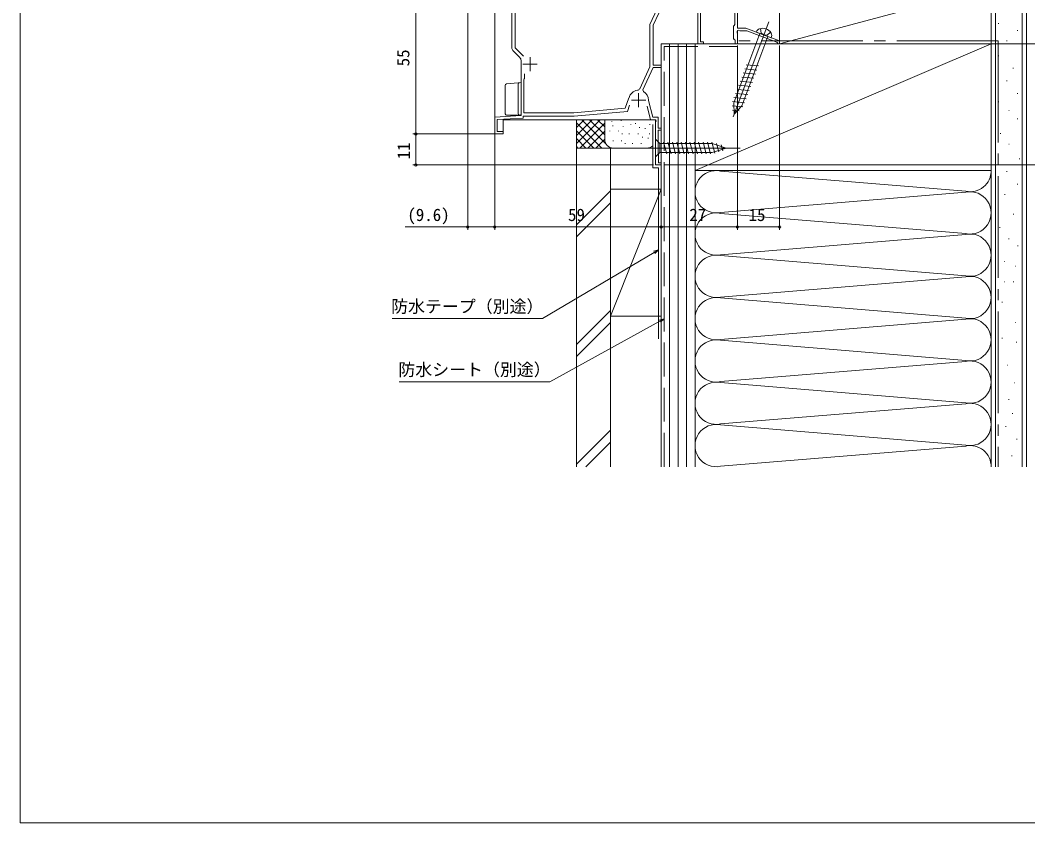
# Model space of a CAD drawing. Units: millimetres, scale not verified. Extents: x -693 to 693, y -1120 to 1122.
# Drawn here: x -693 to -335.7, y -1120 to -835.4 of the extents above; entities that cross this region are included whole.
import ezdxf
from ezdxf.enums import TextEntityAlignment as Align

# ---------------------------------------------------------------- set-up
doc = ezdxf.new("R2010")
doc.units = ezdxf.units.MM
doc.header["$LTSCALE"] = 4
doc.linetypes.add('CHAIN2', pattern=[12, 9, -1, 1, -1])
doc.linetypes.add('DASHED3', pattern=[4, 3, -1])
for name, color, linetype, lineweight in [('0-0_0', 7, 'Continuous', 9), ('0-2_YKK_ZWAK', 4, 'Continuous', 9), ('0-3_YKK_11', 2, 'Continuous', 9), ('0-4_YKK_12', 3, 'Continuous', 18), ('0-5_YKK_13', 3, 'Continuous', 9), ('0-8_YKK_A1', 6, 'Continuous', 9), ('0-9_YSS_KE', 7, 'Continuous', 9)]:
    doc.layers.add(name, color=color, linetype=linetype, lineweight=lineweight)
doc.styles.add('ＭＳ ゴシック', font='')
doc.styles.get('ＭＳ ゴシック').set_extended_font_data('MS Gothic')

msp = doc.modelspace()

# ---------------------------------------------------------------- linework, layer by layer
at = {"layer": '0-0_0'}
msp.add_lwpolyline([(693, -1120), (-693, -1120), (-693, 1064)], dxfattribs=at)
at = {"layer": '0-2_YKK_ZWAK', "linetype": 'CHAIN2'}
for p, q in [((-427.579, -835.941), (-441.627, -873.393)), ((-427.579, -835.941), (-441.627, -873.393)), ((-472.716, -880.73), (-437.716, -880.73))]:
    msp.add_line(p, q, dxfattribs=at)
at = {"layer": '0-2_YKK_ZWAK', "linetype": 'DASHED3'}
for p, q in [((-430.452, -838.332), (-430.281, -839.971)), ((-430.452, -838.332), (-430.281, -839.971)), ((-429.335, -840.623), (-430.281, -839.971)), ((-429.335, -840.623), (-430.281, -839.971)), ((-429.335, -840.623), (-428.194, -840.754)), ((-429.335, -840.623), (-428.194, -840.754)), ((-426.987, -839.631), (-428.194, -840.754)), ((-426.987, -839.631), (-428.194, -840.754))]:
    msp.add_line(p, q, dxfattribs=at)
at = {"layer": '0-2_YKK_ZWAK'}
for p, q in [((-430.786, -840.078), (-440.008, -864.664)), ((-430.786, -840.078), (-440.008, -864.664)), ((-437.105, -865.753), (-427.884, -841.167)), ((-437.105, -865.753), (-427.884, -841.167)), ((-426.666, -841.624), (-432.003, -839.622)), ((-426.666, -841.624), (-432.003, -839.622)), ((-436.091, -852.657), (-431.764, -853.078)), ((-436.091, -852.657), (-431.764, -853.078)), ((-435.546, -851.203), (-431.218, -851.624)), ((-435.546, -851.203), (-431.218, -851.624)), ((-437.728, -857.019), (-433.4, -857.44)), ((-437.728, -857.019), (-433.4, -857.44)), ((-437.182, -855.565), (-432.854, -855.986)), ((-437.182, -855.565), (-432.854, -855.986)), ((-436.637, -854.111), (-432.309, -854.532)), ((-436.637, -854.111), (-432.309, -854.532)), ((-521.016, -868.53), (-521.016, -858.487)), ((-520.561, -857.989), (-516.456, -857.623)), ((-516.456, -857.623), (-515.969, -857.579)), ((-516.416, -858.076), (-516.416, -868.53)), ((-515.969, -857.579), (-515.95, -857.578)), ((-438.818, -859.927), (-434.491, -860.348)), ((-438.818, -859.927), (-434.491, -860.348)), ((-438.273, -858.473), (-433.945, -858.894)), ((-438.273, -858.473), (-433.945, -858.894)), ((-440.454, -864.289), (-436.127, -864.71)), ((-440.454, -864.289), (-436.127, -864.71)), ((-439.909, -862.835), (-435.581, -863.256)), ((-439.909, -862.835), (-435.581, -863.256)), ((-439.364, -861.381), (-435.036, -861.802)), ((-439.364, -861.381), (-435.036, -861.802)), ((-440.52, -865.789), (-436.731, -866.158)), ((-440.52, -865.789), (-436.731, -866.158)), ((-440.469, -867.301), (-438.022, -867.54)), ((-440.469, -867.301), (-438.022, -867.54)), ((-439.871, -868.712), (-440.008, -864.664)), ((-439.871, -868.712), (-440.008, -864.664)), ((-439.871, -868.712), (-437.105, -865.753)), ((-439.871, -868.712), (-437.105, -865.753)), ((-515.916, -869.03), (-520.516, -869.03)), ((-515.716, -869.03), (-515.916, -869.03)), ((-515.906, -869.03), (-515.916, -869.03)), ((-467.716, -877.63), (-467.716, -883.83)), ((-467.716, -877.63), (-466.166, -879.18)), ((-463.74, -882.83), (-464.865, -878.63)), ((-462.187, -882.83), (-463.312, -878.63)), ((-460.634, -882.83), (-461.759, -878.63)), ((-459.081, -882.83), (-460.207, -878.63)), ((-457.528, -882.83), (-458.654, -878.63)), ((-455.975, -882.83), (-457.101, -878.63)), ((-454.422, -882.83), (-455.548, -878.63)), ((-452.87, -882.83), (-453.995, -878.63)), ((-451.317, -882.83), (-452.442, -878.63)), ((-449.764, -882.83), (-450.889, -878.63)), ((-448.211, -882.83), (-449.336, -878.63)), ((-446.727, -882.571), (-447.783, -878.63)), ((-467.716, -883.83), (-466.166, -882.28)), ((-447.632, -879.18), (-466.166, -879.18)), ((-466.166, -879.18), (-466.166, -882.28)), ((-466.166, -882.28), (-447.632, -882.28)), ((-442.716, -880.73), (-447.632, -879.18)), ((-442.716, -880.73), (-447.632, -882.28)), ((-445.295, -882.12), (-446.109, -879.084)), ((-443.863, -881.668), (-444.413, -879.618))]:
    msp.add_line(p, q, dxfattribs=at)
for points in [[(-515.961, -857.578), (-515.416, -857.53), (-515.416, -858.534)], [(-515.687, -869.028), (-515.692, -869.029), (-515.697, -869.029), (-515.702, -869.029), (-515.707, -869.03), (-515.711, -869.03), (-515.716, -869.03)], [(-515.509, -868.947), (-515.513, -868.951), (-515.517, -868.954), (-515.521, -868.958), (-515.525, -868.961), (-515.53, -868.965), (-515.534, -868.968), (-515.538, -868.971), (-515.542, -868.974), (-515.546, -868.977), (-515.551, -868.98), (-515.555, -868.983), (-515.56, -868.986), (-515.564, -868.988), (-515.568, -868.991), (-515.573, -868.993), (-515.577, -868.996), (-515.582, -868.998), (-515.587, -869), (-515.591, -869.003), (-515.596, -869.005), (-515.6, -869.007), (-515.605, -869.009), (-515.61, -869.01), (-515.614, -869.012), (-515.619, -869.014), (-515.624, -869.015), (-515.629, -869.017), (-515.634, -869.018), (-515.638, -869.02), (-515.643, -869.021), (-515.648, -869.022), (-515.653, -869.023), (-515.658, -869.024), (-515.663, -869.025), (-515.667, -869.026), (-515.672, -869.027), (-515.677, -869.027), (-515.682, -869.028), (-515.687, -869.028)], [(-515.416, -868.73), (-515.416, -868.737), (-515.417, -868.744), (-515.417, -868.752), (-515.418, -868.759), (-515.418, -868.766), (-515.419, -868.773), (-515.42, -868.779), (-515.421, -868.786), (-515.423, -868.793), (-515.424, -868.799), (-515.425, -868.805), (-515.427, -868.812), (-515.429, -868.818), (-515.431, -868.824), (-515.433, -868.83), (-515.435, -868.836), (-515.437, -868.842), (-515.44, -868.848), (-515.442, -868.853), (-515.445, -868.859), (-515.447, -868.864), (-515.45, -868.87), (-515.453, -868.875), (-515.456, -868.88), (-515.459, -868.885), (-515.462, -868.89), (-515.465, -868.895), (-515.469, -868.9), (-515.472, -868.905), (-515.476, -868.909), (-515.479, -868.914), (-515.483, -868.918), (-515.486, -868.923), (-515.49, -868.927), (-515.494, -868.931), (-515.497, -868.935), (-515.501, -868.939), (-515.505, -868.943), (-515.509, -868.947)]]:
    msp.add_lwpolyline(points, dxfattribs=at)
for centre, radius, start, end in [((-430.204, -840.233), 1.9, 108.78333, 161.25089), ((-430.204, -840.233), 1.9, 108.78333, 161.25089), ((-429.721, -841.653), 3.4, 30.09667, 108.78333), ((-429.721, -841.653), 3.4, 30.09667, 108.78333), ((-428.423, -840.9), 1.9, 337.62911, 30.09667), ((-428.423, -840.9), 1.9, 337.62911, 30.09667), ((-520.516, -858.487), 0.5, 95.10217, 180), ((-515.916, -858.076), 0.5, 95.10217, 180), ((-520.516, -868.53), 0.5, 180, 188.23791), ((-520.516, -868.53), 0.5, 188.23791, 269), ((-520.516, -868.53), 0.5, 269, 270), ((-515.916, -868.53), 0.5, 180, 270)]:
    msp.add_arc(centre, radius, start, end, dxfattribs=at)
msp.add_ellipse((-516.425, -858.122), major_axis=(0, 0.502), ratio=0.017394, start_param=4.715495, end_param=4.8029789, dxfattribs=at)
at = {"layer": '0-3_YKK_11'}
for p, q in [((-524.716, -821.018), (-524.716, -875.73)), ((-438.716, -820.818), (-438.716, -837.93)), ((-438.716, -839.23), (-438.716, -843.73)), ((-438.716, -843.73), (-465.716, -843.73)), ((-521.716, -870.73), (-467.716, -870.73)), ((-467.716, -886.73), (-467.716, -870.73))]:
    msp.add_line(p, q, dxfattribs=at)
for points in [[(-467.716, -886.73), (-465.716, -886.73), (-465.716, -843.73)], [(-524.716, -875.73), (-521.716, -875.73), (-521.716, -870.73)]]:
    msp.add_lwpolyline(points, dxfattribs=at)
at = {"layer": '0-4_YKK_12'}
for p, q in [((-348.716, -993.73), (-348.716, -823.73)), ((-468.715, -887.73), (-468.715, -872.33)), ((-495.716, -993.73), (-495.716, -880.73))]:
    msp.add_line(p, q, dxfattribs=at)
at = {"layer": '0-4_YKK_12', "linetype": 'CHAIN2'}
for q in [(-438.716, -842.728), (-346.216, -993.73)]:
    msp.add_line((-346.216, -842.728), q, dxfattribs=at)
at = {"layer": '0-4_YKK_12'}
for points in [[(-336.216, -993.73), (-336.216, -823.73), (-348.716, -823.73)], [(-483.716, -993.73), (-483.716, -880.73), (-495.716, -880.73)], [(-468.715, -887.73), (-466.716, -887.73), (-466.716, -948.33)]]:
    msp.add_lwpolyline(points, dxfattribs=at)
at = {"layer": '0-4_YKK_12', "linetype": 'DASHED3'}
msp.add_lwpolyline([(-464.716, -993.73), (-464.716, -844.728), (-438.716, -844.728)], dxfattribs=at)
at = {"layer": '0-4_YKK_12'}
msp.add_lwpolyline([(-348.716, -888.73), (-348.716, -843.73), (-453.716, -843.73), (-453.716, -888.73)], close=True, dxfattribs=at)
at = {"layer": '0-5_YKK_13'}
for p, q in [((-423.716, -843.728), (-348.716, -823.73)), ((-347.216, -823.73), (-347.216, -993.73)), ((-337.716, -823.73), (-337.716, -993.73)), ((-346.231, -836.56), (-346.031, -836.56)), ((-339.517, -839.043), (-339.317, -839.043)), ((-343.247, -842.773), (-343.047, -842.773)), ((-462.716, -993.73), (-462.716, -843.728)), ((-459.716, -993.73), (-459.716, -843.728)), ((-456.716, -843.728), (-456.716, -993.73)), ((-453.716, -993.73), (-453.716, -843.728)), ((-453.716, -888.73), (-348.716, -843.73)), ((-346.231, -847.995), (-346.031, -847.995)), ((-341.009, -852.47), (-340.809, -852.47)), ((-343.247, -856.946), (-343.047, -856.946)), ((-346.231, -864.406), (-346.031, -864.406)), ((-339.517, -861.422), (-339.317, -861.422)), ((-342.501, -867.39), (-342.301, -867.39)), ((-495.716, -873.44), (-492.986, -870.71)), ((-495.716, -880.73), (-495.716, -870.73)), ((-495.716, -879.096), (-487.35, -870.73)), ((-495.716, -876.268), (-490.178, -870.73)), ((-495.716, -871.753), (-486.74, -880.73)), ((-493.911, -870.73), (-485.131, -879.511)), ((-491.083, -870.73), (-485.716, -876.096)), ((-488.255, -870.73), (-485.716, -873.268)), ((-485.716, -877.73), (-485.716, -870.73)), ((-483.221, -871.267), (-483.221, -871.467)), ((-479.874, -870.933), (-479.874, -871.133)), ((-339.517, -870.374), (-339.317, -870.374)), ((-495.716, -874.582), (-489.568, -880.73)), ((-494.521, -880.73), (-485.716, -871.925)), ((-491.693, -880.73), (-485.699, -874.736)), ((-483.889, -874.605), (-483.889, -874.805)), ((-482.865, -872.756), (-482.865, -872.956)), ((-480.876, -874.605), (-480.876, -874.805)), ((-479.215, -872.936), (-479.215, -873.136)), ((-476.422, -872.333), (-476.422, -872.533)), ((-474.846, -871.911), (-474.846, -872.111)), ((-473.425, -873.331), (-473.425, -873.531)), ((-471.41, -873.683), (-471.41, -873.883)), ((-469.696, -872.268), (-469.696, -872.468)), ((-495.716, -877.41), (-492.397, -880.73)), ((-488.864, -880.73), (-485.716, -877.582)), ((-482.772, -878.06), (-482.772, -878.26)), ((-479.759, -878.06), (-479.759, -878.26)), ((-479.549, -875.607), (-479.549, -875.807)), ((-477.034, -875.607), (-477.034, -875.807)), ((-473.873, -875.602), (-473.873, -875.802)), ((-472.309, -876.786), (-472.309, -876.986)), ((-470.293, -877.138), (-470.293, -877.338)), ((-469.866, -875.607), (-469.866, -875.807)), ((-345.485, -875.596), (-345.285, -875.596)), ((-495.716, -880.239), (-495.225, -880.73)), ((-473.592, -880.73), (-495.716, -880.73)), ((-470.716, -880.73), (-482.716, -880.73)), ((-478.433, -879.061), (-478.433, -879.261)), ((-475.918, -879.061), (-475.918, -879.261)), ((-472.757, -879.057), (-472.757, -879.257)), ((-342.501, -879.326), (-342.301, -879.326)), ((-338.771, -884.548), (-338.571, -884.548)), ((-453.716, -888.728), (-453.716, -952.451)), ((-444.685, -888.886), (-357.748, -896.07)), ((-348.716, -952.451), (-348.716, -888.728)), ((-343.247, -889.024), (-343.047, -889.024)), ((-483.716, -895.952), (-495.716, -907.952)), ((-483.716, -940.33), (-483.716, -895.33)), ((-465.716, -895.33), (-483.716, -895.33)), ((-483.716, -940.33), (-465.716, -895.33)), ((-465.716, -895.33), (-465.716, -940.33)), ((-444.685, -903.57), (-357.748, -896.386)), ((-339.517, -893.5), (-339.317, -893.5)), ((-495.716, -912.195), (-483.716, -900.195)), ((-343.993, -897.229), (-343.793, -897.229)), ((-357.748, -911.07), (-444.685, -903.886)), ((-340.933, -904.16), (-340.733, -904.16)), ((-345.735, -908.962), (-345.535, -908.962)), ((-444.685, -918.57), (-357.748, -911.386)), ((-342.534, -912.964), (-342.334, -912.964)), ((-339.333, -915.365), (-339.133, -915.365)), ((-444.685, -918.886), (-357.748, -926.07)), ((-344.135, -920.967), (-343.935, -920.967)), ((-340.133, -922.568), (-339.933, -922.568)), ((-357.748, -926.386), (-444.685, -933.57)), ((-344.135, -928.17), (-343.935, -928.17)), ((-340.933, -928.17), (-340.733, -928.17)), ((-444.685, -933.886), (-357.748, -941.07)), ((-344.935, -935.372), (-344.735, -935.372)), ((-483.716, -938.379), (-495.716, -950.379)), ((-483.716, -942.621), (-495.716, -954.621)), ((-483.716, -940.33), (-465.716, -940.33)), ((-357.748, -941.386), (-444.685, -948.57)), ((-340.133, -942.575), (-339.933, -942.575)), ((-357.748, -956.07), (-444.685, -948.886)), ((-344.935, -948.177), (-344.735, -948.177)), ((-339.8, -949.601), (-339.6, -949.601)), ((-444.685, -963.57), (-357.748, -956.386)), ((-343.076, -957.712), (-342.876, -957.712)), ((-444.685, -963.886), (-357.748, -971.07)), ((-340.481, -963.939), (-340.281, -963.939)), ((-357.748, -971.386), (-444.685, -978.57)), ((-342.557, -969.907), (-342.357, -969.907)), ((-341.26, -974.836), (-341.06, -974.836)), ((-444.685, -978.886), (-357.748, -986.07)), ((-483.716, -980.805), (-495.716, -992.805)), ((-343.595, -979.507), (-343.395, -979.507)), ((-483.716, -985.048), (-492.398, -993.73)), ((-339.703, -983.918), (-339.503, -983.918)), ((-357.748, -986.386), (-444.685, -993.57)), ((-341.519, -989.885), (-341.319, -989.885))]:
    msp.add_line(p, q, dxfattribs=at)
msp.add_lwpolyline([(-423.716, -843.728), (-348.716, -843.728), (-348.716, -823.73), (-423.716, -823.73)], close=True, dxfattribs=at)
msp.add_lwpolyline([(-453.716, -843.728), (-465.716, -843.728), (-465.716, -993.73)], dxfattribs=at)
for centre, radius, start, end in [((-482.716, -877.73), 3, 180, 270), ((-470.716, -877.73), 3, 270, 311.83675), ((-446.216, -896.228), 7.5, 78.21647, 281.78351), ((-356.216, -888.728), 7.5, 258.21646, 0), ((-356.216, -903.728), 7.5, 258.21646, 101.78354), ((-446.216, -911.228), 7.5, 78.21647, 281.78351), ((-356.216, -918.728), 7.5, 258.21646, 101.78354), ((-446.216, -926.228), 7.5, 78.21647, 281.78351), ((-356.216, -933.728), 7.5, 258.21646, 101.78354), ((-446.216, -941.228), 7.5, 78.21647, 281.78352), ((-356.216, -948.728), 7.5, 258.21646, 101.78354), ((-446.216, -956.228), 7.5, 78.21647, 281.78351), ((-356.216, -963.728), 7.5, 258.21646, 101.78354), ((-446.216, -971.228), 7.5, 78.21647, 281.78351), ((-356.216, -978.728), 7.5, 258.21646, 101.78354), ((-446.216, -986.228), 7.5, 78.21647, 281.78352), ((-356.216, -993.728), 7.5, 359.98882, 101.78354)]:
    msp.add_arc(centre, radius, start, end, dxfattribs=at)
at = {"layer": '0-8_YKK_A1'}
for p, q in [((-552.716, -820.73), (-552.716, -875.73)), ((-534.316, -830.23), (-534.316, -909.73)), ((-438.716, -844.43), (-438.716, -909.73)), ((-438.716, -844.43), (-438.716, -909.73)), ((-423.716, -844.43), (-423.716, -909.73)), ((-423.016, -843.73), (-279.716, -843.73)), ((-423.016, -843.73), (-259.716, -843.73)), ((-524.716, -861.43), (-524.716, -909.73)), ((-524.416, -875.73), (-553.716, -875.73)), ((-525.416, -875.73), (-553.716, -875.73)), ((-552.716, -886.73), (-552.716, -875.73)), ((-524.716, -876.43), (-524.716, -909.73)), ((-465.716, -876.43), (-465.716, -909.73)), ((-465.716, -876.43), (-465.716, -909.73)), ((-468.416, -886.73), (-553.716, -886.73)), ((-464.716, -886.73), (-259.716, -886.73)), ((-524.716, -908.73), (-465.716, -908.73)), ((-438.716, -908.73), (-465.716, -908.73)), ((-423.716, -908.73), (-438.716, -908.73))]:
    msp.add_line(p, q, dxfattribs=at)
for points in [[(-524.716, -908.73), (-534.316, -908.73), (-556.496, -908.73)], [(-466.716, -916.87), (-468.179, -917.737), (-507.766, -941.208), (-561.146, -941.208)], [(-468.411, -917.345), (-466.716, -916.87), (-467.946, -918.128)], [(-464.716, -941.296), (-466.205, -942.117), (-505.201, -963.62), (-558.581, -963.62)], [(-466.425, -941.718), (-464.716, -941.296), (-465.985, -942.516)]]:
    msp.add_lwpolyline(points, dxfattribs=at)
for centre in [(-552.716, -875.73), (-552.716, -875.73), (-552.716, -886.73), (-534.316, -908.73), (-524.716, -908.73), (-524.716, -908.73), (-465.716, -908.73), (-465.716, -908.73), (-438.716, -908.73), (-438.716, -908.73), (-423.716, -908.73)]:
    msp.add_circle(centre, 0.425, dxfattribs=at)
at = {"layer": '0-9_YSS_KE'}
for p, q in [((-518.277, -846.169), (-515.856, -848.591)), ((-512.216, -848.53), (-512.216, -853.53)), ((-514.716, -851.03), (-509.716, -851.03)), ((-514.216, -854.412), (-514.216, -856.03)), ((-476.216, -863.73), (-471.216, -863.73)), ((-473.716, -861.23), (-473.716, -866.23))]:
    msp.add_line(p, q, dxfattribs=at)
for points in [[(-439.616, -821.914), (-439.616, -836.938), (-439.866, -837.234), (-440.116, -837.53), (-440.116, -841.93), (-439.816, -842.23), (-439.516, -842.53), (-439.516, -843.73), (-438.716, -843.73), (-438.716, -840.188), (-438.836, -840.005), (-438.836, -839.455), (-438.716, -839.272), (-438.716, -839.057), (-438.416, -838.883), (-437.816, -839.23), (-435.328, -839.23), (-424.711, -843.211), (-424.518, -843.461), (-424.22, -843.73), (-423.716, -843.73), (-423.716, -842.73), (-435.716, -838.23), (-438.716, -838.23), (-438.716, -806.53)], [(-524.716, -821.43), (-524.716, -831.23), (-518.716, -831.23), (-518.716, -845.109)], [(-473.331, -859.683), (-469.716, -851.931), (-469.716, -836.931), (-463.676, -823.977), (-464.024, -823.43), (-474.516, -823.43), (-474.516, -825.033)], [(-471.974, -860.694), (-472.178, -860.049), (-468.532, -852.23), (-465.716, -852.23), (-465.716, -851.33), (-468.516, -851.33), (-468.516, -837.197), (-462.516, -824.33), (-462.516, -823.23), (-459.916, -823.23), (-459.916, -826.03), (-459.116, -826.03), (-459.116, -823.23), (-457.416, -823.23), (-457.131, -823.024), (-456.862, -822.818), (-452.716, -822.601), (-452.716, -843.73), (-450.716, -843.73), (-450.716, -843.03), (-451.816, -843.03), (-451.816, -827.852)], [(-512.456, -831.051), (-517.516, -831.316), (-517.516, -845.233), (-514.556, -848.193)], [(-515.416, -849.651), (-515.416, -869.242), (-524.716, -869.73), (-524.716, -875.73), (-521.716, -875.73), (-521.716, -874.83), (-523.816, -874.83), (-523.816, -870.584), (-514.616, -870.102), (-514.616, -869.43), (-496.616, -869.43), (-477.716, -867.776), (-476.912, -865.566)], [(-514.216, -854.412), (-514.216, -856.03), (-514.316, -856.203), (-514.416, -856.376), (-514.416, -868.23), (-496.669, -868.23), (-478.473, -866.638), (-477.131, -862.952), (-477.121, -862.919)], [(-470.726, -865.88), (-469.516, -870.73), (-467.69, -870.73), (-467.493, -871.07), (-467.716, -871.457), (-467.716, -886.73), (-465.716, -886.73), (-465.716, -886.03), (-466.716, -886.03), (-466.716, -882.93), (-466.766, -882.798), (-466.816, -882.665), (-466.816, -874.43), (-465.716, -874.43), (-465.716, -873.73), (-466.816, -873.73), (-466.816, -869.73), (-468.735, -869.73), (-470.207, -863.824), (-470.216, -863.75)]]:
    msp.add_lwpolyline(points, dxfattribs=at)
for centre, radius, start, end in [((-517.216, -845.109), 1.5, 180.00002, 225.00001), ((-516.916, -849.651), 1.5, 0.00002, 45.00001), ((-473.716, -863.73), 3.5, 96.64936, 166.60241), ((-474.237, -859.26), 1, 276.64934, 335), ((-473.716, -863.73), 3.5, 359.67129, 60.14177)]:
    msp.add_arc(centre, radius, start, end, dxfattribs=at)

# ---------------------------------------------------------------- texts
at = {"layer": '0-8_YKK_A1', "style": 'ＭＳ ゴシック'}
for s, p in [('55', (-553.676, -851.75)), ('11', (-553.516, -884.75))]:
    msp.add_text(s, height=4.399, rotation=90, dxfattribs=at).set_placement(p, align=Align.BOTTOM_LEFT)
for s, p in [('(9.6)', (-555.696, -907.93)), ('59', (-498.736, -907.93)), ('27', (-455.736, -907.93)), ('15', (-434.736, -907.93)), ('防水テープ（別途）', (-561.466, -940.408)), ('防水シート（別途）', (-558.901, -962.82))]:
    msp.add_text(s, height=4.399, dxfattribs=at).set_placement(p, align=Align.BOTTOM_LEFT)

doc.saveas('drawing.dxf')
